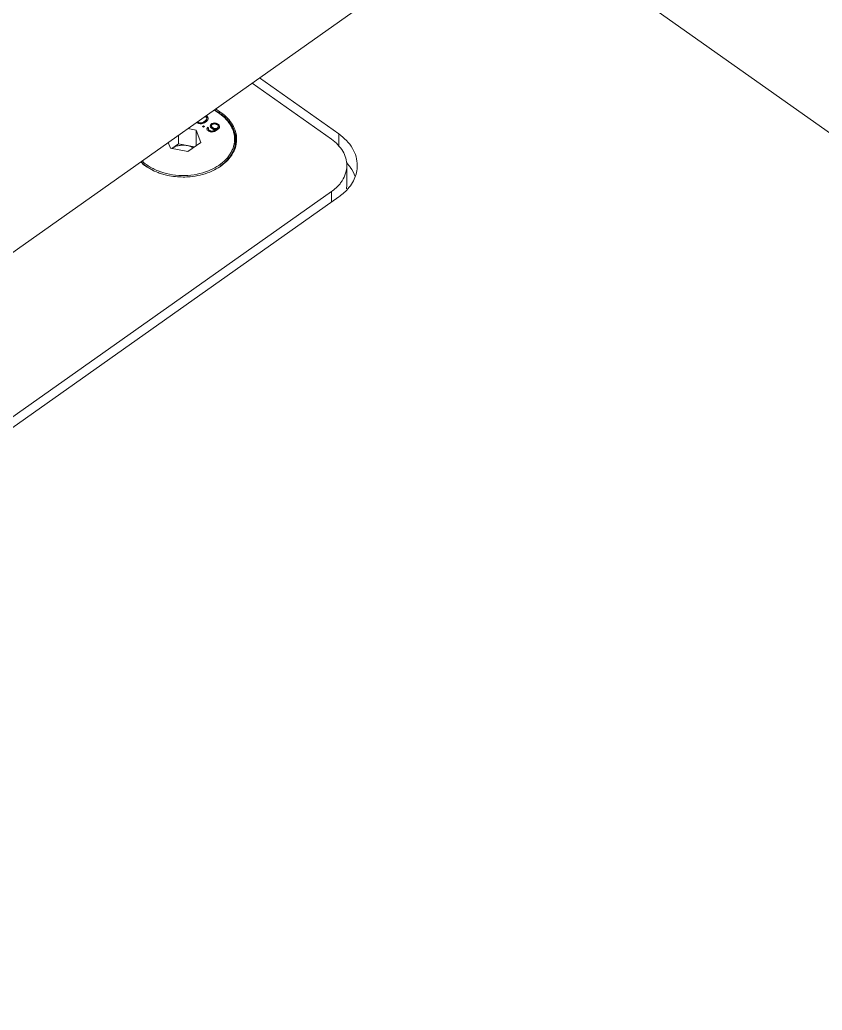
# Model space of a CAD drawing. Header units: millimetres. Extents: x 0 to 9253, y 0 to 2730.
# Drawn here: x 5221.9 to 5298.4, y 2084.3 to 2178.8 of the extents above; entities that cross this region are included whole.
import ezdxf

# ---------------------------------------------------------------- set-up
doc = ezdxf.new("R2010")
doc.units = ezdxf.units.MM
doc.layers.get('0').update_dxf_attribs({"lineweight": 13})

msp = doc.modelspace()

# ---------------------------------------------------------------- linework, layer by layer
at = {"color": 7, "linetype": 'Continuous'}
for p, q in [((5266.089, 2188.352), (5091.913, 2065.191)), ((5376.071, 2113.583), (5270.332, 2188.352)), ((5251.594, 2167.395), (5244.023, 2172.749)), ((5244.73, 2173.249), (5252.301, 2167.895)), ((5238.731, 2169.007), (5238.786, 2168.952)), ((5238.786, 2168.952), (5238.919, 2168.885)), ((5238.807, 2169.031), (5238.883, 2168.95)), ((5238.883, 2169.02), (5238.83, 2169.077)), ((5238.883, 2168.95), (5238.883, 2169.02)), ((5238.997, 2168.967), (5238.883, 2169.02)), ((5238.883, 2168.95), (5238.997, 2168.896)), ((5238.919, 2168.885), (5239.072, 2168.859)), ((5238.997, 2168.896), (5238.997, 2168.967)), ((5239.093, 2168.954), (5238.997, 2168.967)), ((5238.997, 2168.896), (5239.093, 2168.883)), ((5239.285, 2168.983), (5239.093, 2168.954)), ((5239.093, 2168.883), (5239.093, 2168.954)), ((5239.093, 2168.883), (5239.285, 2168.912)), ((5239.188, 2168.86), (5239.303, 2168.888)), ((5239.421, 2169.052), (5239.285, 2168.983)), ((5239.285, 2168.912), (5239.285, 2168.983)), ((5239.285, 2168.912), (5239.421, 2168.981)), ((5239.303, 2168.888), (5239.38, 2168.916)), ((5239.38, 2168.916), (5239.496, 2168.971)), ((5239.421, 2169.052), (5239.557, 2169.148)), ((5239.421, 2168.981), (5239.557, 2169.077)), ((5239.421, 2168.981), (5239.421, 2169.052)), ((5239.671, 2169.094), (5239.496, 2168.971)), ((5239.521, 2169.566), (5239.601, 2169.528)), ((5239.654, 2169.243), (5239.557, 2169.148)), ((5239.557, 2169.077), (5239.654, 2169.173)), ((5239.557, 2169.077), (5239.557, 2169.148)), ((5239.564, 2169.593), (5239.698, 2169.526)), ((5239.601, 2169.528), (5239.676, 2169.447)), ((5239.698, 2169.597), (5239.62, 2169.636)), ((5239.695, 2169.38), (5239.654, 2169.243)), ((5239.654, 2169.173), (5239.695, 2169.309)), ((5239.654, 2169.173), (5239.654, 2169.243)), ((5239.671, 2169.094), (5239.749, 2169.176)), ((5239.676, 2169.447), (5239.695, 2169.38)), ((5239.695, 2169.309), (5239.695, 2169.38)), ((5239.698, 2169.526), (5239.698, 2169.597)), ((5239.792, 2169.502), (5239.698, 2169.597)), ((5239.698, 2169.526), (5239.792, 2169.432)), ((5239.749, 2169.176), (5239.788, 2169.231)), ((5239.788, 2169.231), (5239.828, 2169.313)), ((5239.792, 2169.432), (5239.792, 2169.502)), ((5239.829, 2169.394), (5239.792, 2169.502)), ((5239.792, 2169.432), (5239.828, 2169.326)), ((5239.828, 2169.313), (5239.829, 2169.394)), ((5240.109, 2168.839), (5240.187, 2168.894)), ((5240.322, 2168.936), (5240.187, 2168.894)), ((5240.187, 2168.824), (5240.187, 2168.894)), ((5240.187, 2168.824), (5240.322, 2168.865)), ((5240.456, 2168.951), (5240.322, 2168.936)), ((5240.322, 2168.865), (5240.322, 2168.936)), ((5240.322, 2168.865), (5240.456, 2168.88)), ((5240.456, 2168.88), (5240.456, 2168.951)), ((5240.61, 2168.925), (5240.456, 2168.951)), ((5240.456, 2168.88), (5240.61, 2168.854)), ((5240.61, 2168.854), (5240.61, 2168.925)), ((5240.724, 2168.871), (5240.61, 2168.925)), ((5240.724, 2168.8), (5240.724, 2168.871)), ((5240.724, 2168.871), (5240.819, 2168.804)), ((5238.676, 2168.261), (5237.888, 2168.411)), ((5238.676, 2166.761), (5238.676, 2168.261)), ((5239.125, 2167.078), (5238.676, 2168.261)), ((5239.072, 2168.859), (5239.188, 2168.86)), ((5239.28, 2168.602), (5239.377, 2168.671)), ((5239.375, 2168.535), (5239.28, 2168.602)), ((5239.33, 2168.567), (5239.377, 2168.6)), ((5239.472, 2168.604), (5239.375, 2168.535)), ((5239.377, 2168.6), (5239.377, 2168.671)), ((5239.377, 2168.671), (5239.472, 2168.604)), ((5239.377, 2168.6), (5239.422, 2168.569)), ((5239.739, 2168.497), (5239.718, 2168.402)), ((5239.718, 2168.402), (5239.755, 2168.294)), ((5239.728, 2168.374), (5239.739, 2168.427)), ((5239.778, 2168.552), (5239.739, 2168.497)), ((5239.739, 2168.427), (5239.739, 2168.497)), ((5239.739, 2168.427), (5239.778, 2168.481)), ((5239.755, 2168.294), (5239.831, 2168.213)), ((5239.778, 2168.481), (5239.778, 2168.552)), ((5239.778, 2168.552), (5239.873, 2168.485)), ((5239.778, 2168.481), (5239.856, 2168.426)), ((5239.907, 2168.159), (5239.831, 2168.213)), ((5239.853, 2168.417), (5239.873, 2168.485)), ((5239.853, 2168.346), (5239.853, 2168.417)), ((5239.871, 2168.349), (5239.853, 2168.417)), ((5239.853, 2168.346), (5239.871, 2168.278)), ((5239.871, 2168.278), (5239.871, 2168.349)), ((5239.909, 2168.295), (5239.871, 2168.349)), ((5239.871, 2168.278), (5239.909, 2168.224)), ((5239.907, 2168.159), (5240.021, 2168.106)), ((5239.909, 2168.224), (5239.909, 2168.295)), ((5239.909, 2168.295), (5240.023, 2168.214)), ((5239.909, 2168.224), (5240.023, 2168.143)), ((5240.021, 2168.106), (5240.175, 2168.08)), ((5240.023, 2168.143), (5240.023, 2168.214)), ((5240.099, 2168.188), (5240.023, 2168.214)), ((5240.023, 2168.143), (5240.099, 2168.117)), ((5240.05, 2168.744), (5240.029, 2168.649)), ((5240.029, 2168.649), (5240.066, 2168.54)), ((5240.039, 2168.621), (5240.05, 2168.673)), ((5240.109, 2168.839), (5240.05, 2168.744)), ((5240.05, 2168.673), (5240.109, 2168.769)), ((5240.05, 2168.673), (5240.05, 2168.744)), ((5240.066, 2168.54), (5240.142, 2168.459)), ((5240.099, 2168.117), (5240.099, 2168.188)), ((5240.195, 2168.175), (5240.099, 2168.188)), ((5240.099, 2168.117), (5240.195, 2168.104)), ((5240.109, 2168.769), (5240.109, 2168.839)), ((5240.109, 2168.769), (5240.187, 2168.824)), ((5240.237, 2168.392), (5240.142, 2168.459)), ((5240.164, 2168.663), (5240.184, 2168.731)), ((5240.164, 2168.593), (5240.164, 2168.663)), ((5240.182, 2168.596), (5240.164, 2168.663)), ((5240.164, 2168.593), (5240.182, 2168.525)), ((5240.175, 2168.08), (5240.309, 2168.094)), ((5240.182, 2168.525), (5240.182, 2168.596)), ((5240.22, 2168.542), (5240.182, 2168.596)), ((5240.182, 2168.525), (5240.22, 2168.471)), ((5240.184, 2168.731), (5240.223, 2168.786)), ((5240.291, 2168.189), (5240.195, 2168.175)), ((5240.195, 2168.104), (5240.195, 2168.175)), ((5240.195, 2168.104), (5240.291, 2168.118)), ((5240.22, 2168.471), (5240.22, 2168.542)), ((5240.22, 2168.542), (5240.353, 2168.447)), ((5240.22, 2168.471), (5240.353, 2168.377)), ((5240.262, 2168.813), (5240.223, 2168.786)), ((5240.237, 2168.392), (5240.351, 2168.339)), ((5240.262, 2168.813), (5240.34, 2168.841)), ((5240.369, 2168.217), (5240.291, 2168.189)), ((5240.291, 2168.118), (5240.291, 2168.189)), ((5240.291, 2168.118), (5240.369, 2168.146)), ((5240.309, 2168.094), (5240.444, 2168.136)), ((5240.34, 2168.841), (5240.436, 2168.855)), ((5240.351, 2168.339), (5240.543, 2168.313)), ((5240.353, 2168.377), (5240.353, 2168.447)), ((5240.429, 2168.421), (5240.353, 2168.447)), ((5240.353, 2168.377), (5240.429, 2168.35)), ((5240.504, 2168.286), (5240.369, 2168.217)), ((5240.369, 2168.146), (5240.369, 2168.217)), ((5240.369, 2168.146), (5240.504, 2168.215)), ((5240.429, 2168.35), (5240.429, 2168.421)), ((5240.525, 2168.408), (5240.429, 2168.421)), ((5240.429, 2168.35), (5240.525, 2168.337)), ((5240.436, 2168.855), (5240.532, 2168.843)), ((5240.444, 2168.136), (5240.599, 2168.218)), ((5240.504, 2168.286), (5240.543, 2168.313)), ((5240.504, 2168.215), (5240.504, 2168.286)), ((5240.504, 2168.215), (5240.543, 2168.242)), ((5240.621, 2168.422), (5240.525, 2168.408)), ((5240.525, 2168.337), (5240.525, 2168.408)), ((5240.525, 2168.337), (5240.621, 2168.352)), ((5240.532, 2168.843), (5240.608, 2168.816)), ((5240.543, 2168.242), (5240.543, 2168.313)), ((5240.735, 2168.315), (5240.599, 2168.218)), ((5240.741, 2168.722), (5240.608, 2168.816)), ((5240.61, 2168.854), (5240.724, 2168.8)), ((5240.699, 2168.45), (5240.621, 2168.422)), ((5240.621, 2168.352), (5240.621, 2168.422)), ((5240.621, 2168.352), (5240.699, 2168.379)), ((5240.699, 2168.45), (5240.737, 2168.478)), ((5240.699, 2168.379), (5240.699, 2168.45)), ((5240.699, 2168.379), (5240.737, 2168.407)), ((5240.724, 2168.8), (5240.819, 2168.733)), ((5240.735, 2168.315), (5240.852, 2168.424)), ((5240.777, 2168.532), (5240.737, 2168.478)), ((5240.737, 2168.407), (5240.737, 2168.478)), ((5240.737, 2168.407), (5240.777, 2168.461)), ((5240.741, 2168.722), (5240.779, 2168.668)), ((5240.797, 2168.6), (5240.777, 2168.532)), ((5240.777, 2168.461), (5240.777, 2168.532)), ((5240.777, 2168.461), (5240.797, 2168.529)), ((5240.779, 2168.668), (5240.797, 2168.6)), ((5240.797, 2168.529), (5240.797, 2168.6)), ((5240.819, 2168.733), (5240.819, 2168.804)), ((5240.895, 2168.723), (5240.819, 2168.804)), ((5240.819, 2168.733), (5240.895, 2168.652)), ((5240.852, 2168.424), (5240.911, 2168.52)), ((5240.895, 2168.652), (5240.895, 2168.723)), ((5240.931, 2168.615), (5240.895, 2168.723)), ((5240.895, 2168.652), (5240.922, 2168.572)), ((5240.911, 2168.52), (5240.931, 2168.615)), ((5236.016, 2167.087), (5236.227, 2166.529)), ((5237.003, 2166.952), (5237.003, 2167.785)), ((5239.125, 2167.078), (5237.9, 2166.212)), ((5242.452, 2167.324), (5242.452, 2167.265)), ((5252.301, 2166.755), (5252.301, 2167.895)), ((5236.227, 2166.529), (5237.9, 2166.212)), ((5236.368, 2166.502), (5237.003, 2166.952)), ((5237.003, 2166.952), (5238.535, 2166.662)), ((5253.058, 2164.895), (5253.058, 2163.127)), ((5251.594, 2162.395), (5117.243, 2067.395)), ((5251.594, 2161.395), (5251.594, 2162.395)), ((5117.951, 2066.895), (5252.301, 2161.895))]:
    msp.add_line(p, q, dxfattribs=at)
for centre, radius, start, end in [((5239.954, 2167.325), 2.498, 358.64598, 359.99883), ((5239.961, 2167.037), 2.591, 4.13097, 10.55919), ((5237.174, 2165.412), 1.356, 125.26269, 126.42301), ((5236.269, 2168.193), 4.109, 225.88222, 230.63393), ((5238.459, 2168.428), 4.262, 305.65602, 310.08927), ((5239.113, 2167.842), 3.557, 320.08289, 321.02878), ((5239.165, 2167.8), 3.49, 321.02643, 322.7665), ((5249.83, 2162.089), 4.427, 40.93195, 43.3633), ((5236.404, 2168.47), 4.437, 229.81611, 234.78172), ((5236.491, 2168.467), 4.461, 230.65868, 234.96435), ((5236.567, 2168.595), 4.47, 234.06352, 234.82157), ((5237.235, 2169.881), 5.924, 250.22195, 251.1708), ((5238.328, 2168.606), 4.483, 305.2641, 305.69641), ((5238.32, 2168.717), 4.742, 303.71641, 305.04908), ((5238.346, 2168.56), 4.574, 305.2641, 305.69641), ((5238.479, 2168.38), 4.351, 305.65667, 310.05309), ((5250.532, 2163.129), 2.526, 349.45606, 359.958)]:
    msp.add_arc(centre, radius, start, end, dxfattribs=at)
for points, knots in [([(5240.38, 2170.173), (5240.638, 2170.037), (5241.116, 2169.732), (5241.618, 2169.247), (5241.928, 2168.82), (5242.11, 2168.49), (5242.243, 2168.148), (5242.327, 2167.799), (5242.36, 2167.444), (5242.341, 2167.09), (5242.271, 2166.738), (5242.152, 2166.394), (5241.983, 2166.061), (5241.691, 2165.628), (5241.41, 2165.341), (5241.204, 2165.167)], [0, 0, 0, 0, 0.141939, 0.274322, 0.337168, 0.398009, 0.457196, 0.515186, 0.572514, 0.62976, 0.687509, 0.746314, 0.806656, 0.868913, 1, 1, 1, 1]), ([(5240.414, 2170.197), (5240.716, 2170.039), (5241.14, 2169.762), (5241.619, 2169.311), (5241.916, 2168.95), (5242.152, 2168.566), (5242.324, 2168.163), (5242.428, 2167.747), (5242.452, 2167.465), (5242.452, 2167.324)], [0, 0, 0, 0, 0.276167, 0.406829, 0.532553, 0.653823, 0.771415, 0.8864, 1, 1, 1, 1]), ([(5241.058, 2169.945), (5241.016, 2169.975), (5240.843, 2170.093), (5240.662, 2170.2), (5240.523, 2170.274)], [0, 0, 0, 0, 0.245563, 1, 1, 1, 1]), ([(5242.552, 2167.395), (5242.552, 2167.632), (5242.483, 2168.116), (5242.182, 2168.804), (5241.7, 2169.432), (5241.286, 2169.784), (5241.058, 2169.945)], [0, 0, 0, 0, 0.23175, 0.471861, 0.726968, 1, 1, 1, 1]), ([(5242.351, 2168.042), (5242.369, 2167.999), (5242.434, 2167.827), (5242.483, 2167.648), (5242.508, 2167.512)], [0, 0, 0, 0, 0.25298, 1, 1, 1, 1]), ([(5242.451, 2167.265), (5242.449, 2167.165), (5242.431, 2166.963), (5242.37, 2166.663), (5242.272, 2166.368), (5242.092, 2165.98), (5241.778, 2165.518), (5241.456, 2165.198), (5241.279, 2165.049)], [0, 0, 0, 0, 0.116959, 0.234917, 0.354664, 0.476902, 0.730728, 1, 1, 1, 1]), ([(5241.922, 2165.682), (5242.007, 2165.802), (5242.159, 2166.05), (5242.327, 2166.445), (5242.429, 2166.852), (5242.452, 2167.128), (5242.452, 2167.265)], [0, 0, 0, 0, 0.260229, 0.511961, 0.757579, 1, 1, 1, 1]), ([(5242.452, 2167.265), (5242.452, 2167.129), (5242.429, 2166.854), (5242.331, 2166.449), (5242.168, 2166.056), (5242.021, 2165.81), (5241.938, 2165.69)], [0, 0, 0, 0, 0.243352, 0.489524, 0.741004, 1, 1, 1, 1]), ([(5241.944, 2165.688), (5242.134, 2165.938), (5242.441, 2166.481), (5242.552, 2167.097), (5242.552, 2167.395)], [0, 0, 0, 0, 0.51347, 1, 1, 1, 1]), ([(5251.594, 2167.395), (5251.817, 2167.237), (5252.223, 2166.892), (5252.696, 2166.277), (5252.991, 2165.602), (5253.058, 2165.127), (5253.058, 2164.895)], [0, 0, 0, 0, 0.273043, 0.528146, 0.768251, 1, 1, 1, 1]), ([(5254.058, 2164.895), (5254.058, 2165.174), (5253.977, 2165.744), (5253.493, 2166.853), (5252.816, 2167.531), (5252.301, 2167.895)], [0, 0, 0, 0, 0.232401, 0.473227, 1, 1, 1, 1]), ([(5237.84, 2166.793), (5237.712, 2166.818), (5237.452, 2166.841), (5237.065, 2166.806), (5236.704, 2166.702), (5236.487, 2166.587), (5236.391, 2166.519)], [0, 0, 0, 0, 0.258192, 0.516354, 0.765954, 1, 1, 1, 1]), ([(5238.419, 2166.579), (5238.376, 2166.605), (5238.194, 2166.702), (5237.994, 2166.764), (5237.84, 2166.793)], [0, 0, 0, 0, 0.240484, 1, 1, 1, 1]), ([(5233.944, 2164.976), (5233.907, 2165.003), (5233.761, 2165.112), (5233.622, 2165.231), (5233.523, 2165.325)], [0, 0, 0, 0, 0.254373, 1, 1, 1, 1]), ([(5241.044, 2164.835), (5241.12, 2164.889), (5241.408, 2165.104), (5241.67, 2165.355), (5241.841, 2165.559)], [0, 0, 0, 0, 0.258665, 1, 1, 1, 1]), ([(5233.845, 2164.845), (5233.925, 2164.789), (5234.261, 2164.567), (5234.623, 2164.386), (5234.905, 2164.271)], [0, 0, 0, 0, 0.242389, 1, 1, 1, 1]), ([(5234.527, 2164.457), (5234.475, 2164.484), (5234.27, 2164.592), (5234.072, 2164.715), (5233.93, 2164.814)], [0, 0, 0, 0, 0.254611, 1, 1, 1, 1]), ([(5234.576, 2164.59), (5234.524, 2164.616), (5234.324, 2164.723), (5234.131, 2164.844), (5233.992, 2164.941)], [0, 0, 0, 0, 0.254618, 1, 1, 1, 1]), ([(5235.23, 2164.307), (5235.174, 2164.327), (5234.951, 2164.411), (5234.734, 2164.509), (5234.576, 2164.59)], [0, 0, 0, 0, 0.253783, 1, 1, 1, 1]), ([(5234.905, 2164.271), (5234.953, 2164.251), (5235.15, 2164.174), (5235.352, 2164.107), (5235.505, 2164.062)], [0, 0, 0, 0, 0.247368, 1, 1, 1, 1]), ([(5239.861, 2164.378), (5239.51, 2164.238), (5238.768, 2164.023), (5237.609, 2163.899), (5236.442, 2163.971), (5235.685, 2164.151), (5235.323, 2164.274)], [0, 0, 0, 0, 0.245015, 0.498097, 0.752168, 1, 1, 1, 1]), ([(5237.455, 2163.789), (5237.676, 2163.789), (5238.538, 2163.829), (5239.395, 2164.026), (5239.99, 2164.268)], [0, 0, 0, 0, 0.255834, 1, 1, 1, 1]), ([(5240.916, 2164.945), (5240.837, 2164.889), (5240.503, 2164.669), (5240.142, 2164.491), (5239.861, 2164.378)], [0, 0, 0, 0, 0.242502, 1, 1, 1, 1]), ([(5239.99, 2164.268), (5240.077, 2164.303), (5240.409, 2164.447), (5240.728, 2164.623), (5240.953, 2164.773)], [0, 0, 0, 0, 0.256451, 1, 1, 1, 1]), ([(5253.058, 2164.895), (5253.058, 2164.644), (5252.979, 2164.129), (5252.755, 2163.659), (5252.614, 2163.439)], [0, 0, 0, 0, 0.489763, 1, 1, 1, 1]), ([(5252.921, 2162.411), (5253.267, 2162.749), (5253.84, 2163.511), (5254.058, 2164.449), (5254.058, 2164.895)], [0, 0, 0, 0, 0.520506, 1, 1, 1, 1]), ([(5253.175, 2164.989), (5253.251, 2164.901), (5253.532, 2164.55), (5253.752, 2164.15), (5253.866, 2163.838)], [0, 0, 0, 0, 0.2597, 1, 1, 1, 1]), ([(5235.505, 2164.062), (5235.66, 2164.017), (5236.298, 2163.856), (5236.959, 2163.789), (5237.455, 2163.789)], [0, 0, 0, 0, 0.246145, 1, 1, 1, 1]), ([(5252.614, 2163.439), (5252.551, 2163.34), (5252.266, 2162.944), (5251.897, 2162.61), (5251.594, 2162.395)], [0, 0, 0, 0, 0.238933, 1, 1, 1, 1]), ([(5252.301, 2161.895), (5252.357, 2161.935), (5252.573, 2162.094), (5252.778, 2162.27), (5252.921, 2162.411)], [0, 0, 0, 0, 0.254793, 1, 1, 1, 1])]:
    msp.add_open_spline(points, degree=3, knots=knots, dxfattribs=at)

doc.saveas('drawing.dxf')
